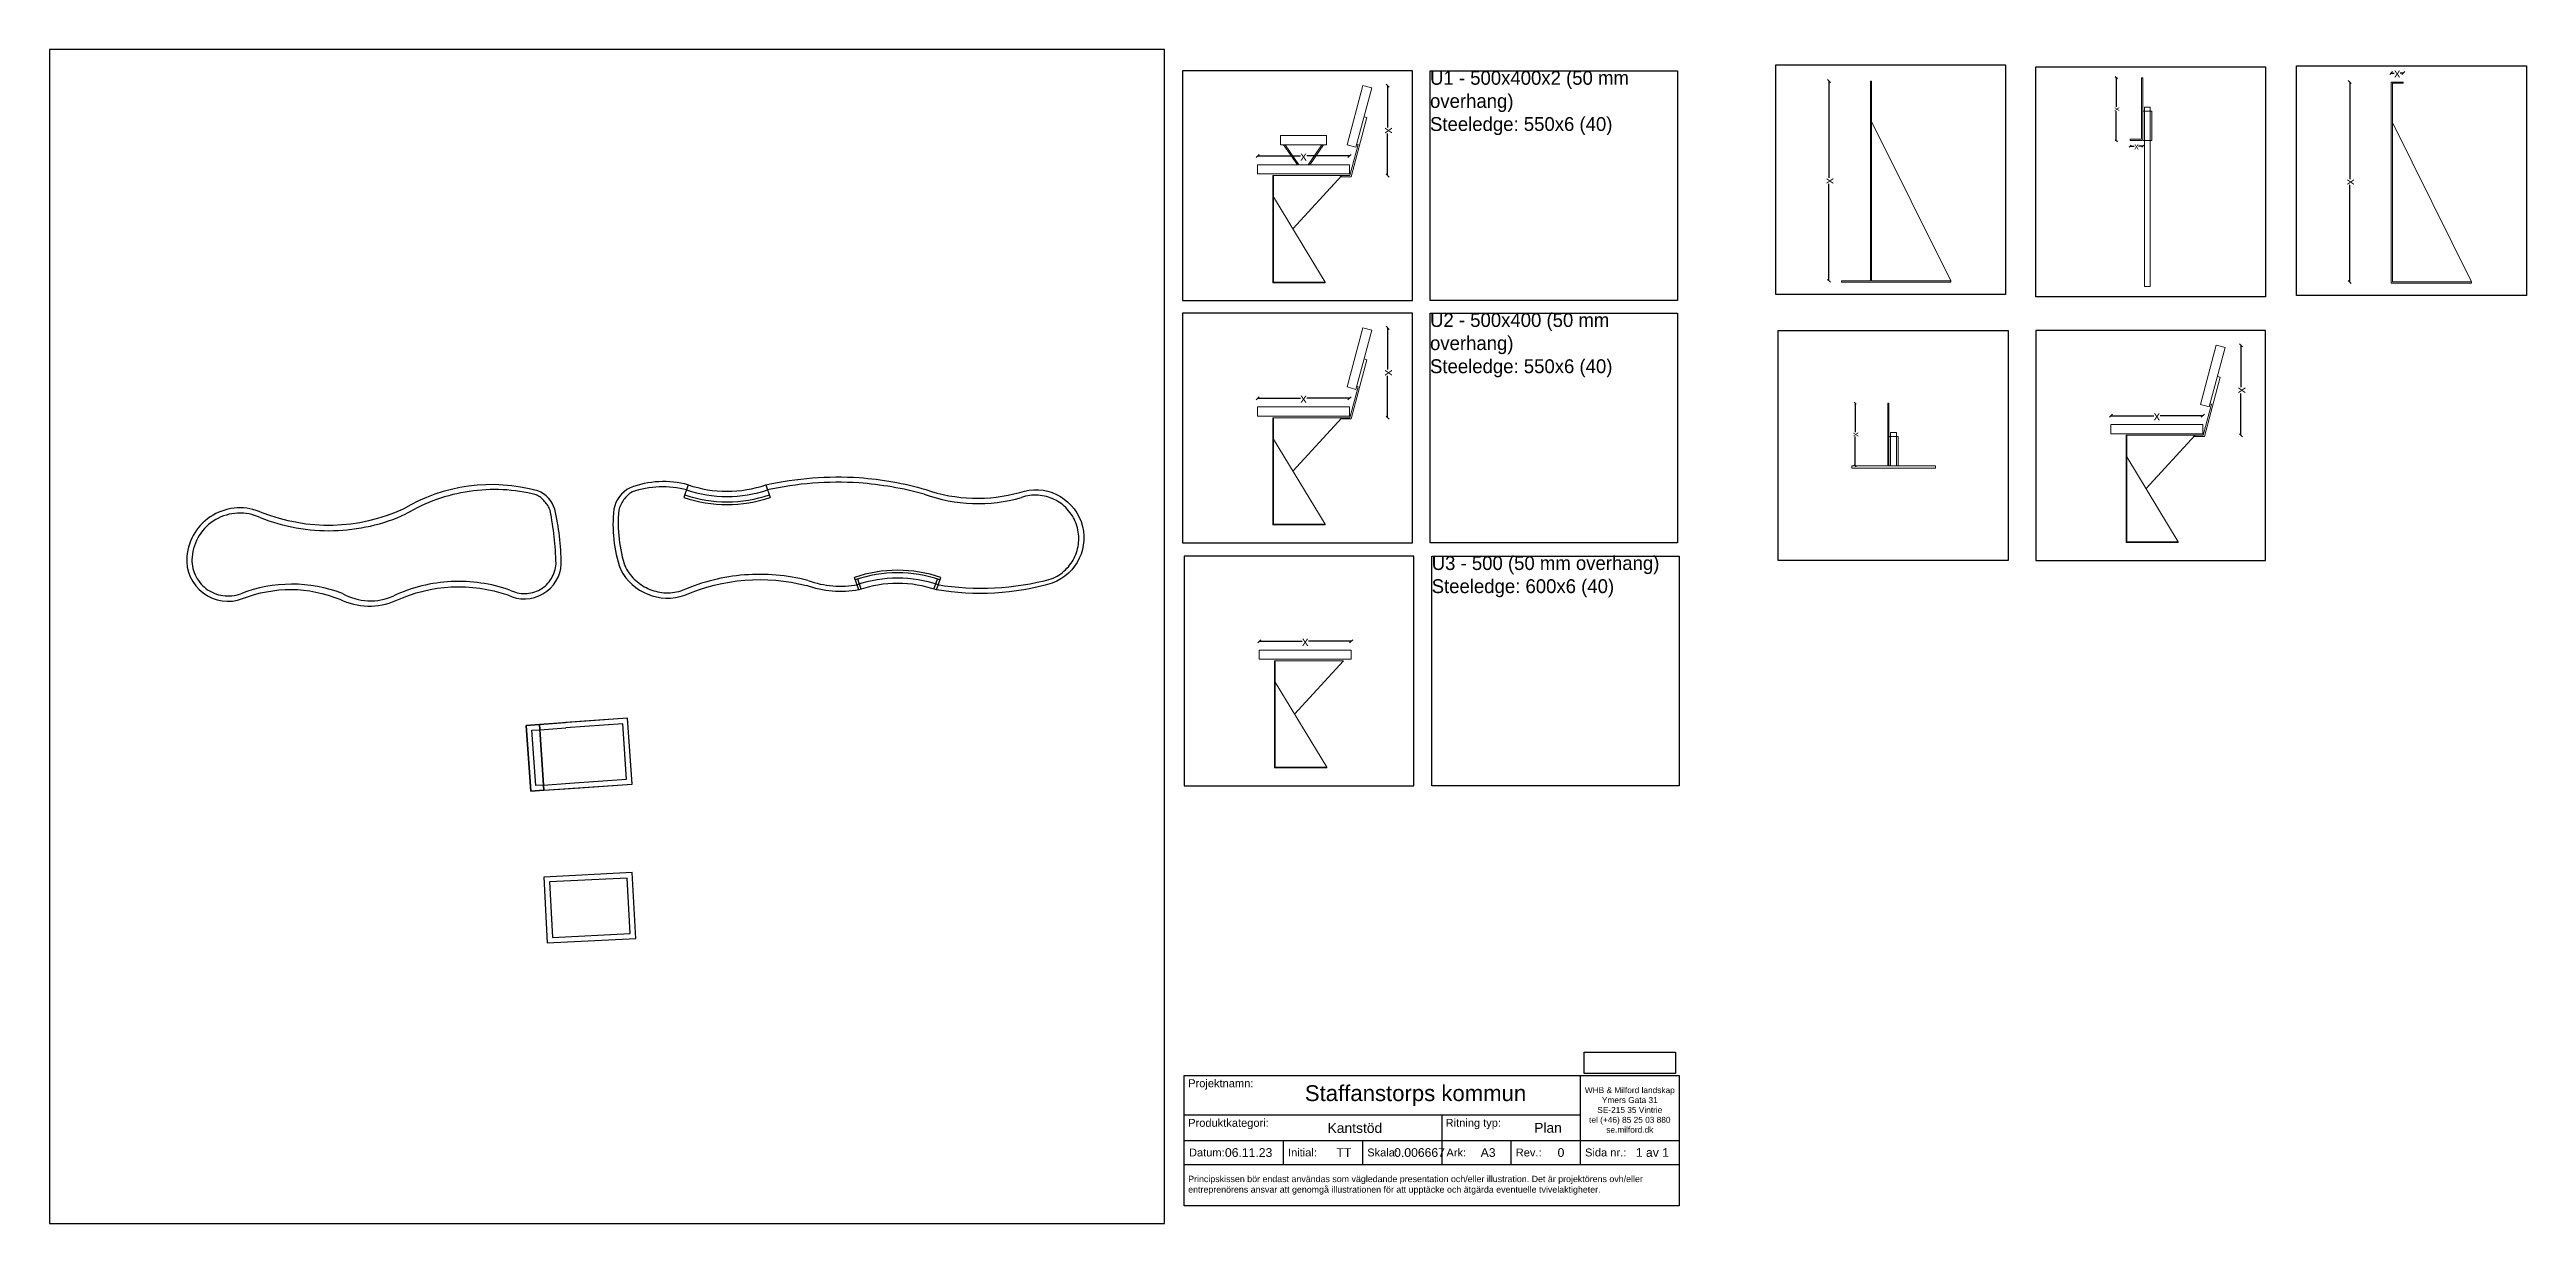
# Paper-space layout 'Plan (2)' of a CAD drawing. Header units: millimetres. Extents: x 4 to 630, y 0 to 296.
# The model-space entities are those that its viewports show. They can reach past a viewport. Long polylines and large blocks are cut down to what shows.
import ezdxf
from ezdxf.enums import TextEntityAlignment as Align

# ---------------------------------------------------------------- set-up
doc = ezdxf.new("R2010")
doc.units = ezdxf.units.MM
doc.linetypes.add('HIDDEN2', pattern=[4.7625, 3.175, -1.5875])
doc.layers.get('Defpoints').update_dxf_attribs({"color": 254, "lineweight": 13})
for name, color, linetype, lineweight in [('L_KS1 550', 40, 'Continuous', 30), ('L_KS2 350', 150, 'Continuous', 30), ('L_KS2 550-350', 190, 'Continuous', 30), ('L_KS_inderside', 40, 'HIDDEN2', 30), ('L_tegningshoved', 7, 'Continuous', 0), ('L_U1 Bench radie bak and armrest', 112, 'Continuous', 30), ('L_U2 Bench radie backrest', 210, 'Continuous', 30), ('L_U3 Bench', 1, 'Continuous', 30)]:
    doc.layers.add(name, color=color, linetype=linetype, lineweight=lineweight)
for name, color, linetype in [('L_Tekst', 7, 'Continuous'), ('L_Template', 7, 'Continuous'), ('Viewframe_Synlig', 250, 'Continuous')]:
    doc.layers.add(name, color=color, linetype=linetype)
doc.layers.add('Viewframe', color=8, linetype='Continuous', plot=False)
doc.styles.add('land', font='arial.ttf')
doc.styles.add('Paperspace', font='arial.ttf', dxfattribs={"height": 4})
doc.styles.add('s001', font='arial.ttf', dxfattribs={"height": 2})
doc.styles.get("Standard").update_dxf_attribs({"font": 'arial.ttf'})
doc.styles.add('Undertitel', font='', dxfattribs={"height": 4})
doc.styles.get('Undertitel').set_extended_font_data('Lota Grotesque Alt 2 Light')
doc.dimstyles.new('005', dxfattribs={"dimtxt": 12, "dimasz": 10, "dimexe": 0.18, "dimexo": 0.0625, "dimgap": 0.09, "dimtad": 0, "dimdec": 0, "dimzin": 0, "dimdsep": 46, "dimtxsty": 'Standard', "dimblk": 'OBLIQUE', "dimcen": 0.09, "dimse1": 1, "dimse2": 1, "dimclrd": 256, "dimclrt": 256, "dimadec": 0, "dimazin": 0, "dimtfac": 1, "dimtdec": 0, "dimtofl": 0, "dimtmove": 0, "dimatfit": 3, "dimldrblk": 'OBLIQUE', "dimfxl": 1, "dimtolj": 1, "dimtzin": 0, "dimarcsym": 0})
picture_1 = doc.add_image_def('image3.png', size_in_pixel=(811, 190))

# ---------------------------------------------------------------- blocks, each defined once
blk = doc.blocks.new('*U108')
blk.add_lwpolyline([(-25, 16.5), (0, 16.5)])
at = {"layer": 'L_Template'}
blk.add_lwpolyline([(-125, 33), (0, 33), (0, 0), (-125, 0)], close=True, dxfattribs=at)
for points in [[(-25, 33), (-25, 10.5)], [(-125, 23), (-25, 23)], [(-60, 23), (-60, 10.5)], [(-125, 16.5), (-25, 16.5)], [(-100, 16.5), (-100, 10.5)], [(-80, 16.5), (-80, 10.5)], [(-42.5, 16.5), (-42.5, 10.5)], [(-125, 10.5), (0, 10.5)]]:
    blk.add_lwpolyline(points, dxfattribs=at)
for tag, height, style, p in [('PROJECTNAME', 4, 'Paperspace', (-66.6, 28)), ('KATEGORI_SE', 2.5, 'Paperspace', (-81.91, 19.75)), ('DATO', 2.2, 'Paperspace', (-108.74, 13.5)), ('ARK', 2.2, 'Paperspace', (-48.27, 13.5)), ('REVISION', 2.2, 'Paperspace', (-29.87, 13.5)), ('SIDA_NR', 2.2, 'land', (-6.78, 13.5))]:
    blk.add_attdef(tag, text='', height=height, dxfattribs=dict(style=style)).set_placement(p, align=Align.MIDDLE)
at = {"style": 'Paperspace', "flags": 8}
blk.add_attdef('TYPE', text='', height=2.5, dxfattribs=at).set_placement((-33.15, 19.75), align=Align.MIDDLE_CENTER)
for tag, p in [('INTIAL', (-84.68, 13.5)), ('SKALA', (-65.59, 13.5))]:
    blk.add_attdef(tag, text='', height=2.2, dxfattribs=at).set_placement(p, align=Align.MIDDLE)
at = {"layer": 'L_tegningshoved', "color": 251, "char_height": 2, "style": 's001'}
for s, width, insert, attachment_point in [('Projektnamn:', 14.874, (-124, 32), 1), ('Produktkategori:', 16.7904, (-124, 22), 1), ('Ritning typ:', 44.1915, (-59, 22), 1), ('Datum: ', 9.3281, (-123.8, 13.5), 4), ('Initial:', 16.7904, (-98.8, 13.5), 4), ('Skala:', 16.7904, (-78.8, 13.5), 4), ('Rev.:', 15.9742, (-41.3, 13.5), 4), ('Sida nr.:', 15.8576, (-23.8, 13.5), 4)]:
    blk.add_mtext_dynamic_manual_height_columns(s, width=width, gutter_width=10, heights=[0], dxfattribs=dict(at, insert=insert, attachment_point=attachment_point))
at = {"layer": 'L_tegningshoved', "color": 251}
for s, insert, char_height, width, attachment_point in [('{\\H0.6x;WHB & Milford landskap^JYmers Gata 31\\PSE-215 35 Vintrie\\Ptel (+46) 85 25 03 880\\Pse.milford.dk}', (-12.5, 24.25), 2.5, 33.137, 5), ('\\pxse1.08333;Principskissen bör endast användas som vägledande presentation och/eller illustration. Det är projektörens ovh/eller entreprenörens ansvar att genomgå illustrationen för att upptäcke och ätgärda eventuelle tvivelaktigheter. ', (-124, 5.25), 1.6, 122.2323, 4)]:
    blk.add_mtext(s, dxfattribs=dict(at, insert=insert, char_height=char_height, width=width, attachment_point=attachment_point))
at = {"layer": 'L_tegningshoved', "color": 251, "insert": (-58.8, 13.5), "char_height": 2, "attachment_point": 4, "style": 's001'}
blk.add_mtext('Ark:', dxfattribs=at)
at = {"layer": 'Viewframe_Synlig', "color": 7, "true_color": 0xffffff}
image = blk.add_image(picture_1, insert=(-24, 33.5), size_in_units=(23, 5.39), dxfattribs=at)
image.dxf.flags = 15
blk = doc.blocks.new('_Oblique')
at = {"color": 0, "linetype": 'ByBlock', "lineweight": -2}
blk.add_line((-0.5, -0.5), (0.5, 0.5), dxfattribs=at)
blk = doc.blocks.new('*D53')
at = {"layer": 'Defpoints', "color": 0, "transparency": 16777216}
for p in [(-72.1, 350), (0, 350), (0, 2.1)]:
    blk.add_point(p, dxfattribs=at)
at = {"layer": 'L_Tekst', "lineweight": -2, "transparency": 16777216}
for p, q in [((-72.1, 350), (-72.1, 181.2)), ((-72.1, 2.1), (-72.1, 170.9))]:
    blk.add_line(p, q, dxfattribs=at)
at = {"layer": 'L_Tekst', "lineweight": -2, "transparency": 16777216, "xscale": 5, "yscale": 5, "zscale": 5}
for p, rotation in [((-72.1, 350), 90), ((-72.1, 2.1), 270)]:
    blk.add_blockref('_Oblique', p, dxfattribs=dict(at, rotation=rotation))
at = {"layer": 'L_Tekst', "lineweight": 13, "transparency": 16777216, "insert": (-72.1, 176), "char_height": 15, "attachment_point": 5, "rotation": 90}
blk.add_mtext('\\A1;x', dxfattribs=at)
blk = doc.blocks.new('*D94')
at = {"layer": 'Defpoints', "color": 0, "transparency": 16777216}
for p in [(-60.3, 150), (7, 150), (7, 0)]:
    blk.add_point(p, dxfattribs=at)
at = {"layer": 'L_Tekst', "lineweight": -2, "transparency": 16777216}
for p, q in [((-60.3, 150), (-60.3, 80.2)), ((-60.3, 0), (-60.3, 69.8))]:
    blk.add_line(p, q, dxfattribs=at)
at = {"layer": 'L_Tekst', "lineweight": -2, "transparency": 16777216, "xscale": 5, "yscale": 5, "zscale": 5}
for p, rotation in [((-60.3, 150), 90), ((-60.3, 0), 270)]:
    blk.add_blockref('_Oblique', p, dxfattribs=dict(at, rotation=rotation))
at = {"layer": 'L_Tekst', "lineweight": 13, "transparency": 16777216, "insert": (-60.3, 75), "char_height": 15, "attachment_point": 5, "rotation": 90}
blk.add_mtext('\\A1;x', dxfattribs=at)
blk = doc.blocks.new('*D99')
at = {"layer": 'Defpoints', "color": 0, "transparency": 16777216}
for p in [(-27, 0), (3, 3.5), (3, -13.5)]:
    blk.add_point(p, dxfattribs=at)
at = {"layer": 'L_Tekst', "lineweight": -2, "transparency": 16777216}
for p, q in [((-27, -13.5), (-17.2, -13.5)), ((3, -13.5), (-6.8, -13.5))]:
    blk.add_line(p, q, dxfattribs=at)
at = {"layer": 'L_Tekst', "lineweight": -2, "transparency": 16777216, "xscale": 5, "yscale": 5, "zscale": 5, "rotation": 180}
blk.add_blockref('_Oblique', (-27, -13.5), dxfattribs=at)
at = {"layer": 'L_Tekst', "lineweight": -2, "transparency": 16777216, "xscale": 5, "yscale": 5, "zscale": 5}
blk.add_blockref('_Oblique', (3, -13.5), dxfattribs=at)
at = {"layer": 'L_Tekst', "lineweight": 13, "transparency": 16777216, "insert": (-12, -13.5), "char_height": 15, "attachment_point": 5}
blk.add_mtext('\\A1;x', dxfattribs=at)
blk = doc.blocks.new('*D32')
at = {"layer": 'Defpoints', "color": 0, "transparency": 16777216}
for p in [(-78.2, 150), (-24.1, 150), (-24.1, 0)]:
    blk.add_point(p, dxfattribs=at)
at = {"layer": 'L_Tekst', "lineweight": -2, "transparency": 16777216}
for p, q in [((-78.2, 150), (-78.2, 80.2)), ((-78.2, 0), (-78.2, 69.8))]:
    blk.add_line(p, q, dxfattribs=at)
at = {"layer": 'L_Tekst', "lineweight": -2, "transparency": 16777216, "xscale": 5, "yscale": 5, "zscale": 5}
for p, rotation in [((-78.2, 150), 90), ((-78.2, 0), 270)]:
    blk.add_blockref('_Oblique', p, dxfattribs=dict(at, rotation=rotation))
at = {"layer": 'L_Tekst', "lineweight": 13, "transparency": 16777216, "insert": (-78.2, 75), "char_height": 15, "attachment_point": 5, "rotation": 90}
blk.add_mtext('\\A1;x', dxfattribs=at)
blk = doc.blocks.new('*D21')
at = {"layer": 'Defpoints', "color": 0, "transparency": 16777216}
for p in [(374.1, 643.5), (401, 643.5), (401, 350)]:
    blk.add_point(p, dxfattribs=at)
at = {"layer": 'L_Tekst', "lineweight": -2, "transparency": 16777216}
for p, q in [((374.1, 643.5), (374.1, 507)), ((374.1, 350), (374.1, 486.5))]:
    blk.add_line(p, q, dxfattribs=at)
at = {"layer": 'L_Tekst', "lineweight": -2, "transparency": 16777216, "xscale": 10, "yscale": 10, "zscale": 10}
for p, rotation in [((374.1, 643.5), 90), ((374.1, 350), 270)]:
    blk.add_blockref('_Oblique', p, dxfattribs=dict(at, rotation=rotation))
at = {"layer": 'L_Tekst', "lineweight": 13, "transparency": 16777216, "insert": (374.1, 496.8), "char_height": 30, "attachment_point": 5, "rotation": 90}
blk.add_mtext('\\A1;x', dxfattribs=at)
blk = doc.blocks.new('*D22')
at = {"layer": 'Defpoints', "color": 0, "transparency": 16777216}
for p in [(250, 413.6), (-50, 385), (250, 385)]:
    blk.add_point(p, dxfattribs=at)
at = {"layer": 'L_Tekst', "lineweight": -2, "transparency": 16777216}
for p, q in [((-50, 413.6), (89.7, 413.6)), ((250, 413.6), (110.3, 413.6))]:
    blk.add_line(p, q, dxfattribs=at)
at = {"layer": 'L_Tekst', "lineweight": -2, "transparency": 16777216, "xscale": 10, "yscale": 10, "zscale": 10, "rotation": 180}
blk.add_blockref('_Oblique', (-50, 413.6), dxfattribs=at)
at = {"layer": 'L_Tekst', "lineweight": -2, "transparency": 16777216, "xscale": 10, "yscale": 10, "zscale": 10}
blk.add_blockref('_Oblique', (250, 413.6), dxfattribs=at)
at = {"layer": 'L_Tekst', "lineweight": 13, "transparency": 16777216, "insert": (100, 413.6), "char_height": 30, "attachment_point": 5}
blk.add_mtext('\\A1;x', dxfattribs=at)
blk = doc.blocks.new('*D67')
at = {"layer": 'Defpoints', "color": 0, "transparency": 16777216}
for p in [(-72.1, 350), (0, 350), (0, 2.1)]:
    blk.add_point(p, dxfattribs=at)
at = {"layer": 'L_Tekst', "lineweight": -2, "transparency": 16777216}
for p, q in [((-72.1, 350), (-72.1, 181.2)), ((-72.1, 2.1), (-72.1, 170.9))]:
    blk.add_line(p, q, dxfattribs=at)
at = {"layer": 'L_Tekst', "lineweight": -2, "transparency": 16777216, "xscale": 5, "yscale": 5, "zscale": 5}
for p, rotation in [((-72.1, 350), 90), ((-72.1, 2.1), 270)]:
    blk.add_blockref('_Oblique', p, dxfattribs=dict(at, rotation=rotation))
at = {"layer": 'L_Tekst', "lineweight": 13, "transparency": 16777216, "insert": (-72.1, 176), "char_height": 15, "attachment_point": 5, "rotation": 90}
blk.add_mtext('\\A1;x', dxfattribs=at)
blk = doc.blocks.new('*D74')
at = {"layer": 'Defpoints', "color": 0, "transparency": 16777216}
for p in [(0, 365.7), (0, 350), (21, 350)]:
    blk.add_point(p, dxfattribs=at)
at = {"layer": 'L_Tekst', "lineweight": -2, "transparency": 16777216}
for p, q in [((0, 365.7), (5.3, 365.7)), ((21, 365.7), (15.7, 365.7))]:
    blk.add_line(p, q, dxfattribs=at)
at = {"layer": 'L_Tekst', "lineweight": -2, "transparency": 16777216, "xscale": 5, "yscale": 5, "zscale": 5, "rotation": 180}
blk.add_blockref('_Oblique', (0, 365.7), dxfattribs=at)
at = {"layer": 'L_Tekst', "lineweight": -2, "transparency": 16777216, "xscale": 5, "yscale": 5, "zscale": 5}
blk.add_blockref('_Oblique', (21, 365.7), dxfattribs=at)
at = {"layer": 'L_Tekst', "lineweight": 13, "transparency": 16777216, "insert": (10.5, 365.7), "char_height": 15, "attachment_point": 5}
blk.add_mtext('\\A1;x', dxfattribs=at)
blk = doc.blocks.new('*D112')
at = {"layer": 'Defpoints', "color": 0, "transparency": 16777216}
for p in [(374.1, 643.5), (401, 643.5), (401, 350)]:
    blk.add_point(p, dxfattribs=at)
at = {"layer": 'L_Tekst', "lineweight": -2, "transparency": 16777216}
for p, q in [((374.1, 643.5), (374.1, 507)), ((374.1, 350), (374.1, 486.5))]:
    blk.add_line(p, q, dxfattribs=at)
at = {"layer": 'L_Tekst', "lineweight": -2, "transparency": 16777216, "xscale": 10, "yscale": 10, "zscale": 10}
for p, rotation in [((374.1, 643.5), 90), ((374.1, 350), 270)]:
    blk.add_blockref('_Oblique', p, dxfattribs=dict(at, rotation=rotation))
at = {"layer": 'L_Tekst', "lineweight": 13, "transparency": 16777216, "insert": (374.1, 496.8), "char_height": 30, "attachment_point": 5, "rotation": 90}
blk.add_mtext('\\A1;x', dxfattribs=at)
blk = doc.blocks.new('*D113')
at = {"layer": 'Defpoints', "color": 0, "transparency": 16777216}
for p in [(250, 413.6), (-50, 385), (250, 385)]:
    blk.add_point(p, dxfattribs=at)
at = {"layer": 'L_Tekst', "lineweight": -2, "transparency": 16777216}
for p, q in [((-50, 413.6), (89.7, 413.6)), ((250, 413.6), (110.3, 413.6))]:
    blk.add_line(p, q, dxfattribs=at)
at = {"layer": 'L_Tekst', "lineweight": -2, "transparency": 16777216, "xscale": 10, "yscale": 10, "zscale": 10, "rotation": 180}
blk.add_blockref('_Oblique', (-50, 413.6), dxfattribs=at)
at = {"layer": 'L_Tekst', "lineweight": -2, "transparency": 16777216, "xscale": 10, "yscale": 10, "zscale": 10}
blk.add_blockref('_Oblique', (250, 413.6), dxfattribs=at)
at = {"layer": 'L_Tekst', "lineweight": 13, "transparency": 16777216, "insert": (100, 413.6), "char_height": 30, "attachment_point": 5}
blk.add_mtext('\\A1;x', dxfattribs=at)
blk = doc.blocks.new('*D117')
at = {"layer": 'Defpoints', "color": 0, "transparency": 16777216}
for p in [(250, 413.6), (-50, 385), (250, 385)]:
    blk.add_point(p, dxfattribs=at)
at = {"layer": 'L_Tekst', "lineweight": -2, "transparency": 16777216}
for p, q in [((-50, 413.6), (89.7, 413.6)), ((250, 413.6), (110.3, 413.6))]:
    blk.add_line(p, q, dxfattribs=at)
at = {"layer": 'L_Tekst', "lineweight": -2, "transparency": 16777216, "xscale": 10, "yscale": 10, "zscale": 10, "rotation": 180}
blk.add_blockref('_Oblique', (-50, 413.6), dxfattribs=at)
at = {"layer": 'L_Tekst', "lineweight": -2, "transparency": 16777216, "xscale": 10, "yscale": 10, "zscale": 10}
blk.add_blockref('_Oblique', (250, 413.6), dxfattribs=at)
at = {"layer": 'L_Tekst', "lineweight": 13, "transparency": 16777216, "insert": (100, 413.6), "char_height": 30, "attachment_point": 5}
blk.add_mtext('\\A1;x', dxfattribs=at)
blk = doc.blocks.new('*U52')
at = {"lineweight": 13}
blk.add_line((140, 2.1), (140, 0), dxfattribs=at)
blk.add_lwpolyline([(-164.6, 378.2), (235.4, 378.2), (235.4, -21.8), (-164.6, -21.8)], close=True)
for points in [[(0, 350), (0, 2.1)], [(2.1, 350), (0, 350)], [(2.1, 350), (2.1, 2.1), (122.5, 2.1), (140, 2.1)], [(140, 2.1), (2.1, 279.8)], [(0, 0), (-50, 0), (-50, 2.1), (0, 2.1)], [(0, 0), (122.5, 0), (140, 0)]]:
    blk.add_lwpolyline(points, dxfattribs=at)
at = {"layer": 'L_Tekst', "lineweight": 13}
dim = blk.add_linear_dim(base=(-72.1, 350), p1=(0, 2.1), p2=(0, 350), angle=90, text='x', dimstyle='005', override={"dimtxt": 15, "dimasz": 5}, dxfattribs=at)
dim.commit()
dim.dimension.update_dxf_attribs({"geometry": '*D53', "text_midpoint": (-72.1, 176)})
blk = doc.blocks.new('*U92')
blk.add_lwpolyline([(-253, 176), (297, 176), (297, -374), (-253, -374)], close=True)
at = {"lineweight": 13}
blk.add_lwpolyline([(3, 3.5), (3, 150), (0, 150), (0, 3.5, -0.414214), (-0.5, 3), (-27, 3), (-27, 0), (0, 0, 0.414214), (3, 3)], format="xyb", close=True, dxfattribs=at)
for points in [[(3, 0), (3, 70), (25, 70), (25, 0)], [(7, -350), (7, 80), (21, 80), (21, -350)]]:
    blk.add_lwpolyline(points, close=True, dxfattribs=at)
at = {"layer": 'L_Tekst', "lineweight": 13}
dim = blk.add_linear_dim(base=(-60.3, 150), p1=(7, 0), p2=(7, 150), angle=90, text='x', dimstyle='005', override={"dimtxt": 15, "dimasz": 5}, dxfattribs=at)
dim.commit()
dim.dimension.update_dxf_attribs({"geometry": '*D94', "text_midpoint": (-60.3, 75), "dimtype": 160})
dim = blk.add_linear_dim(base=(3, -13.5), p1=(-27, 0), p2=(3, 3.5), text='x', dimstyle='005', override={"dimtxt": 15, "dimasz": 5}, dxfattribs=at)
dim.commit()
dim.dimension.update_dxf_attribs({"geometry": '*D99', "text_midpoint": (-12, -13.5)})
blk = doc.blocks.new('*U31')
blk.add_lwpolyline([(-261.8, 323.6), (288.2, 323.6), (288.2, -226.4), (-261.8, -226.4)], close=True)
at = {"lineweight": 13}
for points in [[(0, 0), (3, 0), (3, 150), (0, 150)], [(3, 0), (3, 70), (25, 70), (25, 0)], [(7, 80), (21, 80), (21, 0), (7, 0)], [(-86, 0), (114, 0), (114, -6), (-86, -6)]]:
    blk.add_lwpolyline(points, close=True, dxfattribs=at)
at = {"layer": 'L_Tekst', "lineweight": 13}
dim = blk.add_linear_dim(base=(-78.2, 150), p1=(-24.1, 0), p2=(-24.1, 150), angle=90, text='x', dimstyle='005', override={"dimtxt": 15, "dimasz": 5}, dxfattribs=at)
dim.commit()
dim.dimension.update_dxf_attribs({"geometry": '*D32', "text_midpoint": (-78.2, 75)})
blk = doc.blocks.new('*U20')
at = {"lineweight": 13}
blk.add_line((170, 2.1), (170, 0), dxfattribs=at)
blk.add_lwpolyline([(454.9, 691.4), (-295.1, 691.4), (-295.1, -58.6), (454.9, -58.6)], close=True)
for points in [[(322.6, 635.8), (293.7, 643.5), (241.9, 450.4), (270.9, 442.6)], [(-50, 385), (250, 385), (250, 355), (-50, 355)]]:
    blk.add_lwpolyline(points, close=True, dxfattribs=at)
for points in [[(250, 346), (255, 346), (306.8, 539.2)], [(306.8, 539.2), (297.4, 541.7)], [(273.5, 452.3), (278.1, 451), (251.1, 350)], [(0, 350), (0, 0), (152.5, 0), (170, 0)], [(2.1, 350), (0, 350)], [(2.1, 350), (2.1, 2.1), (152.5, 2.1), (170, 2.1)], [(2.1, 350), (224.5, 350)], [(224.5, 350), (64.8, 176)], [(170, 350), (251.1, 350)], [(220.9, 346), (250, 346)], [(170, 2.1), (2.1, 279.8)]]:
    blk.add_lwpolyline(points, dxfattribs=at)
at = {"layer": 'L_Tekst', "lineweight": 13}
dim = blk.add_linear_dim(base=(374.1, 643.5), p1=(401, 350), p2=(401, 643.5), angle=90, text='x', dimstyle='005', override={"dimtxt": 30}, dxfattribs=at)
dim.commit()
dim.dimension.update_dxf_attribs({"geometry": '*D21', "text_midpoint": (374.1, 496.8)})
dim = blk.add_linear_dim(base=(250, 413.6), p1=(-50, 385), p2=(250, 385), text='x', dimstyle='005', override={"dimtxt": 30}, dxfattribs=at)
dim.commit()
dim.dimension.update_dxf_attribs({"geometry": '*D22', "text_midpoint": (100, 413.6)})
blk = doc.blocks.new('*U66')
at = {"lineweight": 13}
blk.add_line((140, 2.1), (140, 0), dxfattribs=at)
blk.add_lwpolyline([(-164.6, 378.2), (235.4, 378.2), (235.4, -21.8), (-164.6, -21.8)], close=True)
for points in [[(21, 350), (0, 350), (0, 0), (122.5, 0), (140, 0)], [(21, 347.9), (2.1, 347.9), (2.1, 2.1), (122.5, 2.1), (140, 2.1)], [(21, 350), (21, 347.9)], [(140, 2.1), (2.1, 279.8)]]:
    blk.add_lwpolyline(points, dxfattribs=at)
at = {"layer": 'L_Tekst', "lineweight": 13}
dim = blk.add_linear_dim(base=(-72.1, 350), p1=(0, 2.1), p2=(0, 350), angle=90, text='x', dimstyle='005', override={"dimtxt": 15, "dimasz": 5}, dxfattribs=at)
dim.commit()
dim.dimension.update_dxf_attribs({"geometry": '*D67', "text_midpoint": (-72.1, 176)})
dim = blk.add_linear_dim(base=(0, 365.7), p1=(21, 350), p2=(0, 350), text='x', dimstyle='005', override={"dimtxt": 15, "dimasz": 5}, dxfattribs=at)
dim.commit()
dim.dimension.update_dxf_attribs({"geometry": '*D74', "text_midpoint": (10.5, 365.7)})
blk = doc.blocks.new('*U111')
at = {"lineweight": 13}
blk.add_line((170, 2.1), (170, 0), dxfattribs=at)
blk.add_lwpolyline([(454.9, 691.4), (-295.1, 691.4), (-295.1, -58.6), (454.9, -58.6)], close=True)
for points in [[(322.6, 635.8), (293.7, 643.5), (241.9, 450.4), (270.9, 442.6)], [(25, 480), (175, 480), (175, 450), (25, 450)], [(-50, 385), (250, 385), (250, 355), (-50, 355)]]:
    blk.add_lwpolyline(points, close=True, dxfattribs=at)
for points in [[(250, 346), (255, 346), (306.8, 539.2)], [(306.8, 539.2), (297.4, 541.7)], [(35, 450), (80, 385)], [(39.9, 450), (84.9, 385)], [(160.1, 450), (115.1, 385)], [(165, 450), (120, 385)], [(273.5, 452.3), (278.1, 451), (251.1, 350)], [(0, 350), (0, 0), (152.5, 0), (170, 0)], [(2.1, 350), (0, 350)], [(2.1, 350), (2.1, 2.1), (152.5, 2.1), (170, 2.1)], [(2.1, 350), (224.5, 350)], [(224.5, 350), (64.8, 176)], [(170, 350), (251.1, 350)], [(220.9, 346), (250, 346)], [(170, 2.1), (2.1, 279.8)]]:
    blk.add_lwpolyline(points, dxfattribs=at)
at = {"layer": 'L_Tekst', "lineweight": 13}
dim = blk.add_linear_dim(base=(374.1, 643.5), p1=(401, 350), p2=(401, 643.5), angle=90, text='x', dimstyle='005', override={"dimtxt": 30}, dxfattribs=at)
dim.commit()
dim.dimension.update_dxf_attribs({"geometry": '*D112', "text_midpoint": (374.1, 496.8)})
dim = blk.add_linear_dim(base=(250, 413.6), p1=(-50, 385), p2=(250, 385), text='x', dimstyle='005', override={"dimtxt": 30}, dxfattribs=at)
dim.commit()
dim.dimension.update_dxf_attribs({"geometry": '*D113', "text_midpoint": (100, 413.6)})
blk = doc.blocks.new('*U115')
at = {"lineweight": 13}
blk.add_line((170, 2.1), (170, 0), dxfattribs=at)
blk.add_lwpolyline([(454.9, 691.4), (-295.1, 691.4), (-295.1, -58.6), (454.9, -58.6)], close=True)
blk.add_lwpolyline([(-50, 385), (250, 385), (250, 355), (-50, 355)], close=True, dxfattribs=at)
for points in [[(0, 350), (0, 0), (152.5, 0), (170, 0)], [(2.1, 350), (0, 350)], [(2.1, 350), (2.1, 2.1), (152.5, 2.1), (170, 2.1)], [(2.1, 350), (224.5, 350)], [(224.5, 350), (64.8, 176)], [(170, 2.1), (2.1, 279.8)]]:
    blk.add_lwpolyline(points, dxfattribs=at)
at = {"layer": 'L_Tekst', "lineweight": 13}
dim = blk.add_linear_dim(base=(250, 413.6), p1=(-50, 385), p2=(250, 385), text='x', dimstyle='005', override={"dimtxt": 30}, dxfattribs=at)
dim.commit()
dim.dimension.update_dxf_attribs({"geometry": '*D117', "text_midpoint": (100, 413.6)})

msp = doc.modelspace()

# ---------------------------------------------------------------- linework, layer by layer
at = {"layer": 'L_KS1 550'}
msp.add_lwpolyline([(484483, 777015, 0.549656), (486595, 775425, -0.194918), (490278, 775400, 0.219117), (492403, 775350, -0.193586), (496638, 775566, 0.544028), (498665, 776745, 0.053726), (498418, 778813, 0.228969), (497778, 779505, 0.206484), (492672, 778814, -0.20498), (487334, 778681, 0.519694)], format="xyb", close=True, dxfattribs=at)
for points in [[(503469, 779736, 0.161961), (501269, 779620, 0.235571), (500654, 778812, 0.110975), (500906, 776538, 0.37266), (503343, 775552, -0.167544), (507948, 775920)], [(506416, 779737, -0.07029), (509950, 780009, -0.054756), (512468, 779557, 0.153371), (516029, 779450, -0.991515), (517259, 776013, -0.114467), (512875, 775757)], [(509928, 775757, -0.131275), (507948, 775920)]]:
    msp.add_lwpolyline(points, format="xyb", dxfattribs=at)
at = {"layer": 'L_KS2 350'}
for points in [[(498998, 768231), (501350, 768395), (501176, 770889), (498823, 770725)], [(498009, 764875), (498136, 762379), (501482, 762549), (501355, 765046), (498009, 764875)]]:
    msp.add_lwpolyline(points, dxfattribs=at)
at = {"layer": 'L_KS2 550-350'}
for points in [[(497834, 770655), (498823, 770725)], [(498008, 768161), (498998, 768231)]]:
    msp.add_lwpolyline(points, dxfattribs=at)
at = {"layer": 'L_KS_inderside', "ltscale": 100}
msp.add_lwpolyline([(484682, 776999, 0.549403), (486524, 775612, -0.184554), (490378, 775620, 0.24043), (492319, 775532, -0.194194), (496717, 775750, 0.545862), (498465, 776748, 0.045828), (498240, 778765, 0.180179), (497719, 779364, 0.198632), (492783, 778632, -0.203879), (487257, 778497, 0.520806)], format="xyb", close=True, dxfattribs=at)
for points in [[(503419, 779543, 0.146734), (501343, 779466, 0.187803), (500839, 778775, 0.103709), (501091, 776617, 0.369122), (503271, 775739, -0.167242), (507998, 776114, -0.167242)], [(506459, 779541, -0.070266), (509936, 779809, -0.047512), (512413, 779384, 0.158317), (516089, 779259, -0.976329), (517219, 776170, -0.105898), (512907, 775954, -0.105898)], [(509893, 775954, -0.131275), (508015, 776108, -0.131275)]]:
    msp.add_lwpolyline(points, format="xyb", dxfattribs=at)
at = {"layer": 'L_KS_inderside', "color": 6, "ltscale": 100}
msp.add_lwpolyline([(503405, 779547, 0.165444), (506480, 779547, 0.165444)], format="xyb", dxfattribs=at)
at = {"layer": 'L_KS_inderside', "color": 112, "ltscale": 100}
msp.add_lwpolyline([(512939, 775946, 0.165444), (509864, 775946, 0.165444)], format="xyb", dxfattribs=at)
at = {"layer": 'L_KS_inderside', "color": 1, "ltscale": 100}
msp.add_lwpolyline([(497994, 768361), (497695, 768340), (497548, 770435), (497848, 770456)], dxfattribs=at)
at = {"layer": 'L_KS_inderside', "color": 190, "ltscale": 100}
for points in [[(497848, 770456), (498837, 770525)], [(497994, 768361), (498984, 768430)]]:
    msp.add_lwpolyline(points, dxfattribs=at)
at = {"layer": 'L_KS_inderside', "color": 150, "ltscale": 100}
msp.add_lwpolyline([(498984, 768430), (501137, 768581), (500990, 770676), (498837, 770525)], dxfattribs=at)
msp.add_lwpolyline([(498219, 764686), (498326, 762588), (501272, 762738), (501165, 764836)], close=True, dxfattribs=at)
at = {"layer": 'L_Tekst'}
for points in [[(497834, 770655), (497335, 770620), (497510, 768126), (498008, 768161)], [(497834, 770655), (498008, 768161), (501350, 768395), (501176, 770889), (497834, 770655)]]:
    msp.add_lwpolyline(points, dxfattribs=at)
at = {"layer": 'L_U1 Bench radie bak and armrest', "color": 4}
for points in [[(503341, 779358, 0.165444), (506544, 779358, 0.165444)], [(513003, 776136, 0.165444), (509799, 776135, 0.165444)]]:
    msp.add_lwpolyline(points, format="xyb", dxfattribs=at)
at = {"layer": 'L_U1 Bench radie bak and armrest'}
for points in [[(513036, 776230, 0.165444), (509767, 776230, 0.165444)], [(512875, 775757, 0.165444), (509928, 775757)]]:
    msp.add_lwpolyline(points, format="xyb", dxfattribs=at)
for points in [[(509928, 775757), (509767, 776230)], [(512875, 775757), (513036, 776230)]]:
    msp.add_lwpolyline(points, dxfattribs=at)
at = {"layer": 'L_U1 Bench radie bak and armrest', "color": 4}
for points in [[(509862, 776261), (509862, 776262)], [(510023, 775789), (509894, 776167)], [(512780, 775789), (512908, 776167)], [(512941, 776262), (512941, 776263)]]:
    msp.add_lwpolyline(points, dxfattribs=at)
at = {"layer": 'L_U2 Bench radie backrest'}
for points in [[(503469, 779736), (503308, 779263)], [(506416, 779737), (506577, 779263)]]:
    msp.add_lwpolyline(points, dxfattribs=at)
for points in [[(503469, 779736, 0.165444), (506416, 779737)], [(503308, 779263, 0.165444), (506577, 779263, 0.165444)]]:
    msp.add_lwpolyline(points, format="xyb", dxfattribs=at)
at = {"layer": 'L_U3 Bench'}
for points in [[(498008, 768161), (497510, 768126), (497335, 770620), (497834, 770655)], [(498008, 768161), (497834, 770655)]]:
    msp.add_lwpolyline(points, dxfattribs=at)

psp = doc.layouts.new('Plan (2)')

# ---------------------------------------------------------------- linework, layer by layer
at = {"layer": 'Viewframe'}
for points in [[(348.54, 290.78), (290.5, 290.78), (290.5, 232.74), (348.54, 232.74)], [(353, 290.78), (415.5, 290.78), (415.5, 232.74), (353, 232.74)], [(348.54, 229.59), (290.5, 229.59), (290.5, 171.55), (348.54, 171.55)], [(353, 229.59), (415.5, 229.59), (415.5, 171.55), (353, 171.55)], [(348.95, 168.19), (290.92, 168.19), (290.92, 110.15), (348.95, 110.15)], [(353.42, 168.19), (415.92, 168.19), (415.92, 110.15), (353.42, 110.15)]]:
    psp.add_lwpolyline(points, close=True, dxfattribs=at)
at = {"layer": 'Viewframe_Synlig'}
psp.add_lwpolyline([(4.46, -0.41), (285.94, -0.41), (285.94, 296.19), (4.46, 296.19)], close=True, dxfattribs=at)

# ---------------------------------------------------------------- block references
for name, p, xscale, yscale, zscale in [('*U111', (313.33, 237.28), 0.07738420742677594, 0.07738420742677594, 0.07738420742677594), ('*U52', (464.17, 237.44), 0.1450953889252047, 0.1450953889252047, 0.1450953889252047), ('*U92', (532.63, 273.21), 0.1055239192183307, 0.1055239192183307, 0.1055239192183307), ('*U66', (595.67, 237.17), 0.1450953889252047, 0.1450953889252047, 0.1450953889252047), ('*U20', (313.33, 176.08), 0.07738420742677594, 0.07738420742677594, 0.07738420742677594), ('*U31', (468.56, 191.02), 0.1055239192183308, 0.1055239192183308, 0.1055239192183308), ('*U20', (528.77, 171.66), 0.07738420742677594, 0.07738420742677594, 0.07738420742677594), ('*U115', (313.75, 114.68), 0.07738420742677594, 0.07738420742677594, 0.07738420742677594)]:
    psp.add_blockref(name, p, dxfattribs=dict(xscale=xscale, yscale=yscale, zscale=zscale))
ref = psp.add_blockref('*U108', (415.94, 4.02))
ref.add_attrib('INTIAL', 'TT', dxfattribs={"height": 2.2, "style": 'Paperspace'}).set_placement((331.26, 17.52), align=Align.MIDDLE)
ref.add_attrib('TYPE', 'Plan', dxfattribs={"height": 2.5, "style": 'Paperspace'}).set_placement((382.79, 23.77), align=Align.MIDDLE_CENTER)
ref.add_attrib('KATEGORI_SE', 'Kantstöd', dxfattribs={"height": 2.5, "style": 'Paperspace'}).set_placement((334.03, 23.77), align=Align.MIDDLE)
ref.add_attrib('SKALA', '0.006667', dxfattribs={"height": 2.2, "style": 'Paperspace'}).set_placement((350.35, 17.52), align=Align.MIDDLE)
ref.add_attrib('ARK', 'A3', dxfattribs={"height": 2.2, "style": 'Paperspace'}).set_placement((367.67, 17.52), align=Align.MIDDLE)
ref.add_attrib('DATO', '06.11.23', dxfattribs={"height": 2.2, "style": 'Paperspace'}).set_placement((307.2, 17.52), align=Align.MIDDLE)
ref.add_attrib('PROJECTNAME', 'Staffanstorps kommun', dxfattribs={"height": 4, "style": 'Paperspace'}).set_placement((349.34, 32.02), align=Align.MIDDLE)
ref.add_attrib('SIDA_NR', '1 av 1', dxfattribs={"height": 2.2, "style": 'land'}).set_placement((409.15, 17.52), align=Align.MIDDLE)
ref.add_attrib('REVISION', '0', dxfattribs={"height": 2.2, "style": 'Paperspace'}).set_placement((386.06, 17.52), align=Align.MIDDLE)

# ---------------------------------------------------------------- texts
at = {"layer": 'L_Tekst', "char_height": 3.5, "attachment_point": 1, "style": 'Undertitel'}
for s, insert in [('{\\C112;U1 - 500x400x2 (50 mm overhang)\\PSteeledge: 550x6 (40)}', (353, 290.78)), ('{\\C210;U2 - 500x400 (50 mm overhang)\\PSteeledge: 550x6 (40)}', (353, 229.59)), ('{\\C1;U3 - 500 (50 mm overhang)\\PSteeledge: 600x6 (40)}', (353.42, 168.19))]:
    psp.add_mtext_dynamic_manual_height_columns(s, width=57.1839, gutter_width=40, heights=[0], dxfattribs=dict(at, insert=insert))

# ---------------------------------------------------------------- viewports
at = {"layer": 'Viewframe'}
vp = psp.add_viewport(center=(145.2, 147.89), size=(281.48, 296.597), view_center_point=(500395.4, 773989.2), view_height=44489.603, dxfattribs=at)
vp.dxf.flags = 0x10000  # cut along an outline
vp.dxf.clipping_boundary_handle = psp.add_lwpolyline([(4.46, -0.41), (285.94, -0.41), (285.94, 296.19), (4.46, 296.19)], format="xyb", close=True, dxfattribs={"invisible": 1}).dxf.handle

doc.saveas('drawing.dxf')
